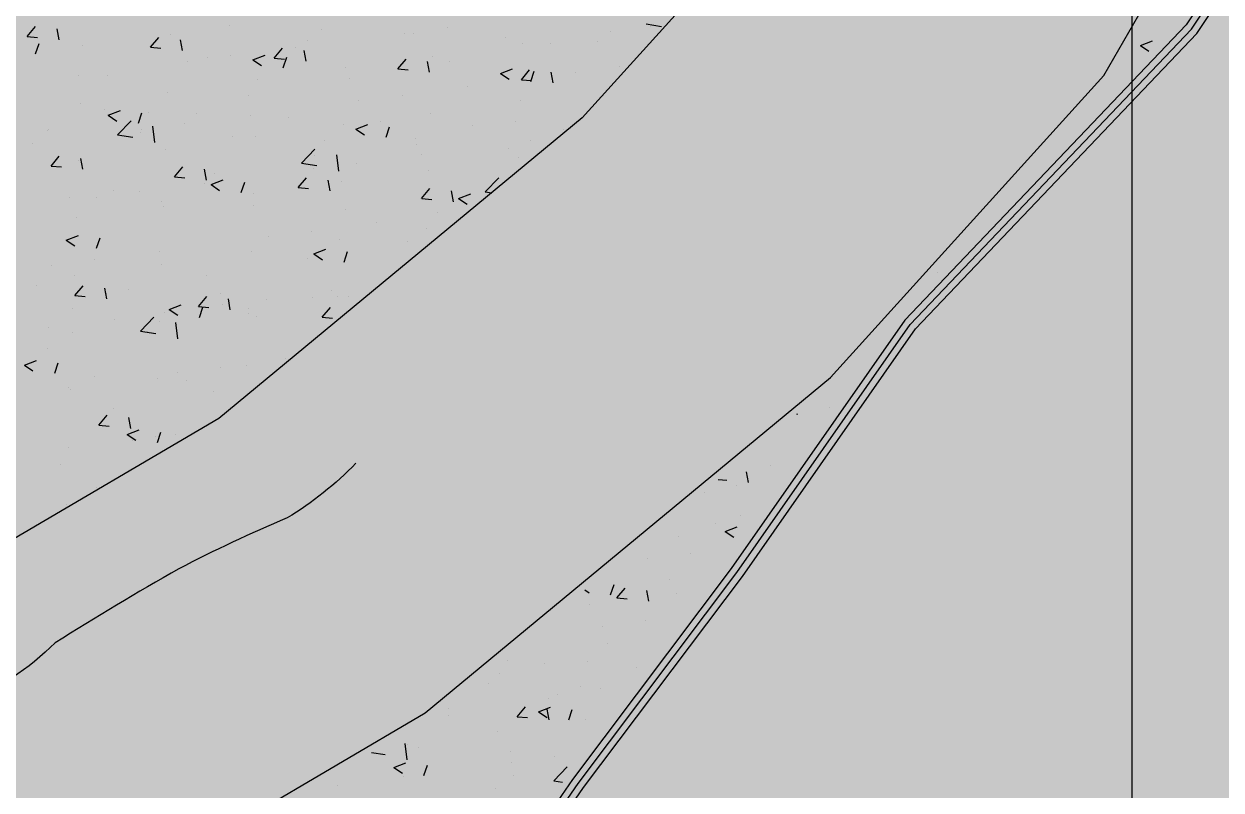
# Model space of a CAD drawing. Header units: millimetres. Extents: x 709 to 3952, y 378 to 2394.
# Drawn here: x 2638.7 to 2812.4, y 1077.9 to 1189.1 of the extents above; entities that cross this region are included whole.
import ezdxf

# ---------------------------------------------------------------- set-up
doc = ezdxf.new("R2010")
doc.units = ezdxf.units.MM
doc.layers.add('BAS', color=252, linetype='Continuous')

# ---------------------------------------------------------------- blocks, each defined once
blk = doc.blocks.new('*X242')
at = {"color": 0}
for p, q in [((411401.21, 4018233.54), (411402.96, 4018234.21)), ((411401.21, 4018233.54), (411402.46, 4018232.7)), ((411371.76, 4018200.57), (411371.76, 4018200.57)), ((411351.42, 4018179.99), (411351.46, 4018180.12)), ((411356.13, 4018180.94), (411356.13, 4018180.94)), ((411344.33, 4018170.12), (411344.04, 4018171.69)), ((411347.52, 4018172.54), (411347.52, 4018172.54)), ((411339.93, 4018170.57), (411341.2, 4018170.46)), ((411342.56, 4018169.74), (411342.56, 4018169.74)), ((411337.92, 4018168.73), (411337.92, 4018168.73)), ((411343.19, 4018165.37), (411343.19, 4018165.37)), ((411339.53, 4018164.21), (411339.53, 4018164.21)), ((411340.95, 4018163.03), (411342.7, 4018163.7)), ((411340.95, 4018163.03), (411342.2, 4018162.19)), ((411334.23, 4018162.34), (411334.23, 4018162.34)), ((411329.72, 4018159.06), (411329.72, 4018159.06)), ((411335.98, 4018159.88), (411335.98, 4018159.88)), ((411332.94, 4018156.02), (411332.94, 4018156.02)), ((411320.56, 4018154.55), (411321.19, 4018154.12)), ((411324.33, 4018153.8), (411324.84, 4018155.31)), ((411325.24, 4018153.36), (411326.45, 4018154.79)), ((411329.87, 4018152.89), (411329.58, 4018154.46)), ((411333.93, 4018154.02), (411333.93, 4018154.02)), ((411321.3, 4018152.42), (411321.3, 4018152.42)), ((411325.24, 4018153.36), (411326.74, 4018153.22)), ((411323.14, 4018149.2), (411323.14, 4018149.2)), ((411329.4, 4018150.02), (411329.4, 4018150.02)), ((411323.92, 4018146.79), (411323.92, 4018146.79)), ((411309.34, 4018144.29), (411309.34, 4018144.29)), ((411314.73, 4018143.81), (411314.73, 4018143.81)), ((411321, 4018144.1), (411321, 4018144.1)), ((411308.16, 4018142.34), (411308.16, 4018142.34)), ((411328.08, 4018143.25), (411328.08, 4018143.25)), ((411306.66, 4018141.01), (411306.66, 4018141.01)), ((411320, 4018140.45), (411320, 4018140.45)), ((411322.83, 4018140.16), (411322.83, 4018140.16)), ((411315.33, 4018138.8), (411315.33, 4018138.8)), ((411316.57, 4018139.34), (411316.57, 4018139.34)), ((411300.78, 4018137.26), (411300.78, 4018137.26)), ((411310.78, 4018136.12), (411311.98, 4018137.56)), ((411313.86, 4018136.84), (411315.61, 4018137.51)), ((411313.86, 4018136.83), (411315.11, 4018136)), ((411315.4, 4018135.65), (411315.11, 4018137.22)), ((411318.25, 4018135.67), (411318.76, 4018137.18)), ((411300.75, 4018136.3), (411300.75, 4018136.3)), ((411310.78, 4018136.12), (411312.27, 4018135.99)), ((411320.69, 4018135.77), (411320.69, 4018135.77)), ((411307.86, 4018134.01), (411307.86, 4018134.01)), ((411294.81, 4018129.85), (411294.53, 4018132.22)), ((411294.87, 4018132.14), (411294.87, 4018132.14)), ((411296.41, 4018131.67), (411296.41, 4018131.67)), ((411289.62, 4018130.94), (411291.62, 4018130.64)), ((411309.76, 4018131.1), (411309.76, 4018131.1)), ((411316.25, 4018130.3), (411316.25, 4018130.3)), ((411292.86, 4018128.77), (411294.61, 4018129.44)), ((411292.86, 4018128.77), (411294.1, 4018127.93)), ((411297.24, 4018127.6), (411297.75, 4018129.11)), ((411309.99, 4018129.48), (411309.99, 4018129.48)), ((411316.08, 4018126.84), (411318.02, 4018128.87)), ((411284.73, 4018126.15), (411284.73, 4018126.15)), ((411294.2, 4018127.4), (411294.2, 4018127.4)), ((411310.29, 4018127.55), (411310.29, 4018127.55)), ((411316.08, 4018126.84), (411317.33, 4018126.65)), ((411307.55, 4018125.69), (411307.55, 4018125.69))]:
    blk.add_line(p, q, dxfattribs=at)
blk = doc.blocks.new('*X243')
at = {"color": 0}
for p, q in [((411239.64, 4018234.85), (411240.85, 4018236.29)), ((411244.27, 4018234.38), (411243.98, 4018235.95)), ((411269.05, 4018236.41), (411269.05, 4018236.41)), ((411282.4, 4018235.85), (411282.4, 4018235.85)), ((411300.62, 4018236.18), (411300.62, 4018236.18)), ((411324.34, 4018235.64), (411324.34, 4018235.64)), ((411329.5, 4018236.67), (411331.72, 4018236.32)), ((411330.13, 4018236.27), (411330.13, 4018236.27)), ((411239.64, 4018234.85), (411241.14, 4018234.72)), ((411240.88, 4018232.32), (411241.39, 4018233.83)), ((411257.57, 4018233.28), (411258.78, 4018234.72)), ((411260.38, 4018235.1), (411260.38, 4018235.1)), ((411262.2, 4018232.81), (411261.91, 4018234.38)), ((411280.4, 4018234.26), (411280.4, 4018234.26)), ((411294.37, 4018235.35), (411294.37, 4018235.35)), ((411295.74, 4018235.29), (411295.74, 4018235.29)), ((411309.09, 4018234.72), (411309.09, 4018234.72)), ((411311.51, 4018233.88), (411311.51, 4018233.88)), ((411315.55, 4018233.77), (411315.55, 4018233.77)), ((411322.43, 4018234.16), (411322.43, 4018234.16)), ((411247.75, 4018233.49), (411247.75, 4018233.49)), ((411257.57, 4018233.28), (411259.07, 4018233.15)), ((411269.11, 4018232.03), (411269.11, 4018232.03)), ((411272.42, 4018231.48), (411274.17, 4018232.16)), ((411275.5, 4018231.71), (411276.71, 4018233.15)), ((411278.58, 4018233.27), (411278.58, 4018233.27)), ((411280.13, 4018231.25), (411279.84, 4018232.81)), ((411298.52, 4018232.01), (411298.52, 4018232.01)), ((411262.85, 4018231.2), (411262.85, 4018231.2)), ((411265.82, 4018231.75), (411265.82, 4018231.75)), ((411272.42, 4018231.48), (411273.67, 4018230.64)), ((411275.51, 4018231.71), (411277, 4018231.58)), ((411276.81, 4018230.31), (411277.31, 4018231.83)), ((411285.89, 4018230.41), (411285.89, 4018230.41)), ((411293.44, 4018230.14), (411294.64, 4018231.58)), ((411298.06, 4018229.68), (411297.77, 4018231.24)), ((411300.97, 4018231.27), (411300.97, 4018231.27)), ((411325.56, 4018230.47), (411325.56, 4018230.47)), ((411247.06, 4018229.13), (411247.06, 4018229.13)), ((411251.24, 4018229.25), (411251.24, 4018229.25)), ((411273.06, 4018228.65), (411273.06, 4018228.65)), ((411286.39, 4018228.77), (411286.39, 4018228.77)), ((411293.44, 4018230.14), (411294.93, 4018230.01)), ((411308.35, 4018229.48), (411310.1, 4018230.15)), ((411308.35, 4018229.48), (411309.59, 4018228.64)), ((411311.37, 4018228.57), (411312.57, 4018230.01)), ((411311.37, 4018228.57), (411312.86, 4018228.44)), ((411312.74, 4018228.31), (411313.24, 4018229.82)), ((411315.99, 4018228.11), (411315.7, 4018229.67)), ((411319.3, 4018229.64), (411319.3, 4018229.64)), ((411303.52, 4018227.56), (411303.52, 4018227.56)), ((411324.04, 4018227.32), (411324.04, 4018227.32)), ((411247.45, 4018225.17), (411247.45, 4018225.17)), ((411260.07, 4018226.77), (411260.07, 4018226.77)), ((411271.81, 4018226.26), (411271.81, 4018226.26)), ((411287.79, 4018225.49), (411287.79, 4018225.49)), ((411294.05, 4018226.32), (411294.05, 4018226.32)), ((411311.2, 4018225.56), (411311.2, 4018225.56)), ((411250.84, 4018224.2), (411250.84, 4018224.2)), ((411251.42, 4018223.42), (411253.17, 4018224.09)), ((411251.42, 4018223.42), (411252.66, 4018222.58)), ((411255.8, 4018222.25), (411256.31, 4018223.76)), ((411257.23, 4018223.76), (411257.23, 4018223.76)), ((411264.18, 4018223.64), (411264.18, 4018223.64)), ((411272, 4018223.41), (411272, 4018223.41)), ((411298.22, 4018223.69), (411298.22, 4018223.69)), ((411252.77, 4018220.59), (411254.72, 4018222.62)), ((411258.19, 4018219.46), (411257.91, 4018221.83)), ((411262.53, 4018222.17), (411262.53, 4018222.17)), ((411277.53, 4018223.08), (411277.53, 4018223.08)), ((411285.59, 4018222.09), (411285.59, 4018222.09)), ((411287.34, 4018221.42), (411289.09, 4018222.09)), ((411290.87, 4018222.51), (411290.87, 4018222.51)), ((411291.73, 4018220.25), (411292.24, 4018221.76)), ((411304.22, 4018221.95), (411304.22, 4018221.95)), ((411310.52, 4018222.52), (411310.52, 4018222.52)), ((411242.65, 4018221.26), (411242.65, 4018221.26)), ((411242.76, 4018221.41), (411242.76, 4018221.41)), ((411252.77, 4018220.59), (411254.99, 4018220.25)), ((411256.11, 4018220.85), (411256.11, 4018220.85)), ((411256.27, 4018221.34), (411256.27, 4018221.34)), ((411269.45, 4018220.28), (411269.45, 4018220.28)), ((411272.75, 4018220.32), (411272.75, 4018220.32)), ((411287.34, 4018221.42), (411288.59, 4018220.58)), ((411295.94, 4018220.02), (411295.94, 4018220.02)), ((411317.56, 4018221.38), (411317.56, 4018221.38)), ((411240.48, 4018219.26), (411240.48, 4018219.26)), ((411259.77, 4018218.45), (411259.77, 4018218.45)), ((411279.45, 4018216.45), (411281.4, 4018218.48)), ((411282.8, 4018219.72), (411282.8, 4018219.72)), ((411296.14, 4018219.15), (411296.14, 4018219.15)), ((411309.49, 4018218.59), (411309.49, 4018218.59)), ((411312.73, 4018219.78), (411312.73, 4018219.78)), ((411243.11, 4018216.05), (411244.31, 4018217.48)), ((411247.14, 4018216.85), (411247.14, 4018216.85)), ((411247.73, 4018215.58), (411247.44, 4018217.15)), ((411279.45, 4018216.45), (411281.68, 4018216.11)), ((411281.36, 4018217.51), (411281.36, 4018217.51)), ((411284.87, 4018215.32), (411284.59, 4018217.69)), ((411287.47, 4018216.46), (411287.47, 4018216.46)), ((411296.94, 4018217.7), (411296.94, 4018217.7)), ((411310.9, 4018217.24), (411310.9, 4018217.24)), ((411243.11, 4018216.05), (411244.61, 4018215.91)), ((411261.04, 4018214.48), (411262.25, 4018215.91)), ((411265.67, 4018214.01), (411265.38, 4018215.58)), ((411266.78, 4018215.01), (411266.78, 4018215.01)), ((411281.21, 4018215.63), (411281.21, 4018215.63)), ((411297.91, 4018215.36), (411297.91, 4018215.36)), ((411261.04, 4018214.48), (411262.54, 4018214.35)), ((411265.42, 4018213.55), (411265.42, 4018213.55)), ((411266.34, 4018213.35), (411268.09, 4018214.03)), ((411266.34, 4018213.35), (411267.58, 4018212.51)), ((411270.72, 4018212.19), (411271.23, 4018213.7)), ((411278.97, 4018212.91), (411280.18, 4018214.34)), ((411278.97, 4018212.91), (411280.47, 4018212.78)), ((411283.6, 4018212.44), (411283.31, 4018214.01)), ((411285.29, 4018213.76), (411285.29, 4018213.76)), ((411306.13, 4018212.31), (411308.08, 4018214.34)), ((411245.86, 4018211.5), (411245.86, 4018211.5)), ((411249.7, 4018211.48), (411249.7, 4018211.48)), ((411252.2, 4018212.51), (411252.2, 4018212.51)), ((411255.95, 4018212.31), (411255.95, 4018212.31)), ((411272.45, 4018212), (411272.45, 4018212)), ((411296.9, 4018211.34), (411298.11, 4018212.78)), ((411296.91, 4018211.34), (411298.4, 4018211.21)), ((411301.53, 4018210.87), (411301.24, 4018212.44)), ((411302.27, 4018211.35), (411304.02, 4018212.02)), ((411302.27, 4018211.35), (411303.51, 4018210.51)), ((411306.13, 4018212.31), (411307.07, 4018212.17)), ((411259.21, 4018210.93), (411259.21, 4018210.93)), ((411259.47, 4018210.13), (411259.47, 4018210.13)), ((411272.55, 4018210.37), (411272.55, 4018210.37)), ((411285.9, 4018209.8), (411285.9, 4018209.8)), ((411246.84, 4018208.53), (411246.84, 4018208.53)), ((411290.36, 4018207.84), (411290.36, 4018207.84)), ((411299.25, 4018209.24), (411299.25, 4018209.24)), ((411245.33, 4018205.29), (411247.08, 4018205.96)), ((411280.89, 4018206.6), (411280.89, 4018206.6)), ((411297.61, 4018207.04), (411297.61, 4018207.04)), ((411245.33, 4018205.29), (411246.58, 4018204.45)), ((411249.72, 4018204.12), (411250.23, 4018205.63)), ((411274.64, 4018205.77), (411274.64, 4018205.77)), ((411284.98, 4018205.44), (411284.98, 4018205.44)), ((411294.9, 4018205.1), (411294.9, 4018205.1)), ((411258.85, 4018203.69), (411258.85, 4018203.69)), ((411272.15, 4018203.68), (411272.15, 4018203.68)), ((411280.32, 4018202.6), (411280.32, 4018202.6)), ((411281.26, 4018203.29), (411283.01, 4018203.96)), ((411281.26, 4018203.29), (411282.5, 4018202.45)), ((411285.65, 4018202.12), (411286.15, 4018203.63)), ((411243.12, 4018201.62), (411243.12, 4018201.62)), ((411249.38, 4018202.45), (411249.38, 4018202.45)), ((411259.16, 4018201.81), (411259.16, 4018201.81)), ((411246.53, 4018200.21), (411246.53, 4018200.21)), ((411265.74, 4018200.1), (411265.74, 4018200.1)), ((411240.99, 4018198.72), (411240.99, 4018198.72)), ((411246.58, 4018197.24), (411247.78, 4018198.68)), ((411251.2, 4018196.77), (411250.91, 4018198.34)), ((411251.16, 4018197.59), (411251.16, 4018197.59)), ((411254.34, 4018198.16), (411254.34, 4018198.16)), ((411267.69, 4018197.59), (411267.69, 4018197.59)), ((411283.79, 4018197.98), (411283.79, 4018197.98)), ((411246.58, 4018197.24), (411248.07, 4018197.11)), ((411260.25, 4018195.23), (411262.01, 4018195.9)), ((411264.51, 4018195.67), (411265.71, 4018197.11)), ((411264.51, 4018195.67), (411266.01, 4018195.54)), ((411264.64, 4018194.06), (411265.15, 4018195.57)), ((411268.06, 4018195.91), (411268.06, 4018195.91)), ((411269.13, 4018195.2), (411268.85, 4018196.77)), ((411274.32, 4018196.74), (411274.32, 4018196.74)), ((411281.03, 4018197.03), (411281.03, 4018197.03)), ((411282.44, 4018194.1), (411283.65, 4018195.54)), ((411284.68, 4018197.12), (411284.68, 4018197.12)), ((411286.31, 4018197.11), (411286.31, 4018197.11)), ((411246.27, 4018195.36), (411246.27, 4018195.36)), ((411252.27, 4018193.83), (411252.27, 4018193.83)), ((411256.09, 4018192.1), (411258.03, 4018194.13)), ((411259.61, 4018194.8), (411259.61, 4018194.8)), ((411260.26, 4018195.22), (411261.5, 4018194.39)), ((411271.73, 4018194.61), (411271.73, 4018194.61)), ((411271.84, 4018195.36), (411271.84, 4018195.36)), ((411272.96, 4018194.24), (411272.96, 4018194.24)), ((411282.44, 4018194.1), (411283.94, 4018193.97)), ((411242.8, 4018192.59), (411242.8, 4018192.59)), ((411256.09, 4018192.1), (411258.31, 4018191.76)), ((411257.15, 4018192.1), (411257.15, 4018192.1)), ((411258.86, 4018193.48), (411258.86, 4018193.48)), ((411261.5, 4018190.97), (411261.23, 4018193.34)), ((411246.23, 4018191.88), (411246.23, 4018191.88)), ((411242.57, 4018189.6), (411242.57, 4018189.6)), ((411239.25, 4018187.16), (411241, 4018187.83)), ((411239.25, 4018187.16), (411240.49, 4018186.32)), ((411243.64, 4018185.99), (411244.14, 4018187.5)), ((411267.74, 4018186.88), (411267.74, 4018186.88)), ((411271.54, 4018187.04), (411271.54, 4018187.04)), ((411277.21, 4018188.12), (411277.21, 4018188.12)), ((411249.37, 4018185.45), (411249.37, 4018185.45)), ((411258.55, 4018185.16), (411258.55, 4018185.16)), ((411261.48, 4018186.05), (411261.48, 4018186.05)), ((411245.69, 4018183.97), (411245.69, 4018183.97)), ((411245.93, 4018183.56), (411245.93, 4018183.56)), ((411262.71, 4018184.89), (411262.71, 4018184.89)), ((411266.7, 4018183.35), (411266.7, 4018183.35)), ((411252.12, 4018180.85), (411252.12, 4018180.85)), ((411250.05, 4018178.44), (411251.25, 4018179.87)), ((411250.05, 4018178.44), (411251.54, 4018178.3)), ((411254.67, 4018177.97), (411254.38, 4018179.54)), ((411254.17, 4018177.1), (411255.92, 4018177.77)), ((411254.17, 4018177.1), (411255.42, 4018176.26)), ((411258.25, 4018176.84), (411258.25, 4018176.84)), ((411258.56, 4018175.93), (411259.07, 4018177.44)), ((411261.16, 4018177.02), (411261.16, 4018177.02)), ((411245.62, 4018175.24), (411245.62, 4018175.24)), ((411254.9, 4018176.19), (411254.9, 4018176.19)), ((411244.5, 4018172.67), (411244.5, 4018172.67)), ((411249.77, 4018169.32), (411249.77, 4018169.32)), ((411245.32, 4018166.92), (411245.32, 4018166.92))]:
    blk.add_line(p, q, dxfattribs=at)

msp = doc.modelspace()

# ---------------------------------------------------------------- hatches: boundary and pattern name
at = {"layer": 'BAS', "true_color": 0xc7c8ca, "transparency": 33554513}
h = msp.add_hatch(color=9, dxfattribs=at)
h.dxf.hatch_style = 1
h.paths.add_polyline_path([(735.07, 2394.13), (735.07, 400.97), (3218.5, 400.97), (3218.5, 2394.13)])
h.paths.add_polyline_path([(1826.32, 1353.24), (2408.56, 1353.24), (2408.56, 918.34), (1826.32, 918.34)], flags=16)

# ---------------------------------------------------------------- linework, layer by layer
at = {"layer": 'BAS'}
for p, q in [((2846.09, 1246.88), (2807.35, 1188.91)), ((2795.41, 1181.59), (2817.98, 1220.57)), ((2753.16, 1212.4), (2719.72, 1175.43)), ((2807.35, 1188.91), (2766.53, 1146.06)), ((2755.76, 1137.76), (2795.41, 1181.59)), ((2719.72, 1175.43), (2666.98, 1131.79)), ((2766.53, 1146.06), (2741.35, 1110.04)), ((2696.93, 1089.08), (2755.76, 1137.76)), ((2666.98, 1131.79), (2635.68, 1113.38)), ((2741.35, 1110.04), (2718.3, 1079.4)), ((2662.83, 1069.02), (2696.93, 1089.08)), ((2718.3, 1079.4), (2692.57, 1041.98))]:
    msp.add_line(p, q, dxfattribs=at)
at = {"layer": 'BAS', "flags": 128}
for points in [[(2799.51, 952.38), (2799.51, 2152.38)], [(2638.95, 952.35), (2663.88, 995.82), (2693.41, 1041.42), (2719.11, 1078.82), (2742.16, 1109.45), (2767.31, 1145.42), (2808.13, 1188.28), (2846.89, 1246.28), (2878.43, 1283.66), (2914.65, 1330.68), (2936.01, 1352.63), (2988.64, 1408.18), (3049.2, 1451.19), (3083.38, 1473.78), (3113.17, 1511.08), (3133.53, 1542.5), (3153.26, 1573.26), (3167.01, 1606.31), (3179.68, 1622.52), (3188.39, 1635.04)], [(2640.18, 952.38), (2664.74, 995.32), (2694.24, 1040.87), (2719.92, 1078.23), (2742.97, 1108.86), (2768.09, 1144.79), (2808.91, 1187.65), (2847.69, 1245.67), (2879.21, 1283.03), (2915.4, 1330.02), (2936.73, 1351.93), (2989.3, 1407.42), (3049.77, 1450.36), (3084.07, 1473.03), (3113.98, 1510.5), (3134.37, 1541.96), (3154.15, 1572.8), (3167.88, 1605.8), (3180.49, 1621.93), (3188.58, 1633.56)]]:
    msp.add_lwpolyline(points, dxfattribs=at)
msp.add_lwpolyline([(2686.88, 1125.3, -0.063186), (2676.9, 1117.35, 0.021041), (2661.17, 1109.97, 0.011799), (2643.24, 1099.23, -0.091886), (2629.91, 1090.28, 0.056909), (2614.71, 1079.12, 0.026875), (2602.45, 1070.52, -0.03679), (2592.95, 1063.08, 0.035799), (2582.68, 1056.82, -0.127809), (2565.97, 1039.7, -0.05768), (2552.2, 1031.31, 0.071532), (2536.29, 1021.79, 0.005274), (2525.57, 1020.49, -8.011028)], format="xyb", dxfattribs=at)

# ---------------------------------------------------------------- block references
at = {"layer": 'BAS'}
for name in ['*X242', '*X243']:
    msp.add_blockref(name, (-408600.49, -4017047.62), dxfattribs=at)

doc.saveas('drawing.dxf')
